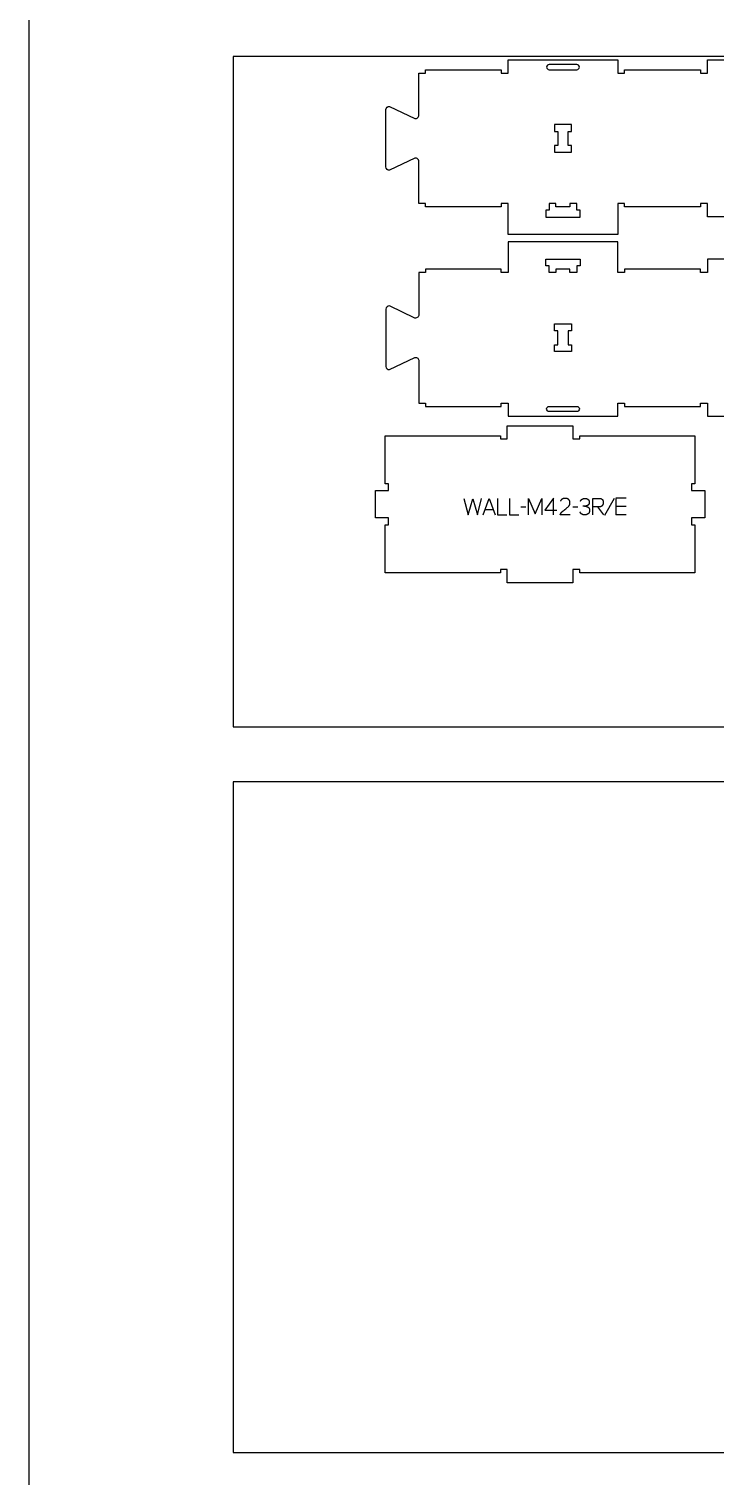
# Model space of a CAD drawing. Extents: x -13885 to -10701, y -43691 to -36097.
# Drawn here: x -13885 to -12636, y -42024 to -39391 of the extents above; entities that cross this region are included whole.
import ezdxf

# ---------------------------------------------------------------- set-up
doc = ezdxf.new("R2010")
doc.units = 0
for name, color, linetype in [('0_SHEET_SPRUCEPLY_2440X122', 1, 'CONTINUOUS'), ('1_ANYTOOL_1MMDEEP_LABELS_S', 2, 'CONTINUOUS'), ('3_ANYTOOL_CUTTHROUGH_INSID', 4, 'CONTINUOUS'), ('4_ANYTOOL_CUTTHROUGH_OUTSI', 5, 'CONTINUOUS'), ('DONOTCUT', 18, 'CONTINUOUS')]:
    doc.layers.add(name, color=color, linetype=linetype)

msp = doc.modelspace()

# ---------------------------------------------------------------- linework, layer by layer
at = {"layer": '0_SHEET_SPRUCEPLY_2440X122'}
for points in [[(-13513.1, -39441.2), (-13513.1, -40661.2), (-11073.1, -40661.2), (-11073.1, -39441.2)], [(-13513.1, -40761.2), (-13513.1, -41981.2), (-11073.1, -41981.2), (-11073.1, -40761.2)]]:
    msp.add_lwpolyline(points, close=True, dxfattribs=at)
at = {"layer": '1_ANYTOOL_1MMDEEP_LABELS_S'}
for points in [[(-13093, -40245.3), (-13085.3, -40275.3), (-13076.9, -40246.2), (-13068.4, -40275.3), (-13060.9, -40245.3)], [(-13058.3, -40275.3), (-13047.4, -40245.3), (-13036.4, -40275.3)], [(-13032.1, -40245.3), (-13032.1, -40275.3), (-13015, -40275.3)], [(-13010.3, -40245.3), (-13010.3, -40275.3), (-12993.2, -40275.3)], [(-12975.4, -40275.3), (-12975.4, -40245.3), (-12963.4, -40273.7), (-12951.4, -40245.4), (-12951.4, -40275.3)], [(-12929.8, -40275.3), (-12929.8, -40245.2), (-12945.8, -40266.6)], [(-12899.6, -40275.2), (-12917.9, -40275.2), (-12917.8, -40274.7), (-12917.7, -40274.5), (-12917.6, -40274.3), (-12917.5, -40274.1), (-12917.4, -40273.9), (-12917.3, -40273.6), (-12917.2, -40273.4), (-12917.1, -40273.2), (-12917, -40273), (-12916.9, -40272.8), (-12916.8, -40272.6), (-12916.7, -40272.4), (-12916.6, -40272.2), (-12916.5, -40272), (-12916.3, -40271.8), (-12916.2, -40271.6), (-12916.1, -40271.4), (-12916, -40271.2), (-12915.8, -40271.1), (-12915.7, -40270.9), (-12915.5, -40270.7), (-12915.4, -40270.5), (-12915.2, -40270.4), (-12915.1, -40270.2), (-12914.9, -40270), (-12914.7, -40269.8), (-12914.6, -40269.7), (-12914.4, -40269.5), (-12914.2, -40269.4), (-12913.9, -40269), (-12912.4, -40267.8), (-12910.9, -40266.6), (-12909.4, -40265.5), (-12907.9, -40264.4), (-12907.1, -40263.8), (-12906.4, -40263.2), (-12905.7, -40262.6), (-12905, -40262.1), (-12904.3, -40261.5), (-12903.7, -40260.9), (-12903, -40260.3), (-12902.4, -40259.6), (-12902.3, -40259.5), (-12902.2, -40259.3), (-12902, -40259.2), (-12901.9, -40259), (-12901.8, -40258.8), (-12901.6, -40258.7), (-12901.5, -40258.5), (-12901.4, -40258.3), (-12901.3, -40258.1), (-12901.2, -40258), (-12901.1, -40257.8), (-12901, -40257.6), (-12900.9, -40257.4), (-12900.8, -40257.2), (-12900.8, -40257.1), (-12900.7, -40256.9), (-12900.6, -40256.7), (-12900.5, -40256.5), (-12900.5, -40256.3), (-12900.4, -40256.1), (-12900.4, -40255.9), (-12900.3, -40255.7), (-12900.3, -40255.5), (-12900.2, -40255.3), (-12900.2, -40255), (-12900.2, -40254.8), (-12900.1, -40254.6), (-12900.1, -40254.4), (-12900.1, -40254.2), (-12900.1, -40254), (-12900.1, -40253.7), (-12900.1, -40253.5), (-12900.1, -40253.3), (-12900.1, -40253), (-12900.1, -40252.8), (-12900.1, -40252.5), (-12900.2, -40252.3), (-12900.2, -40252.1), (-12900.2, -40251.8), (-12900.2, -40251.6), (-12900.3, -40251.4), (-12900.3, -40251.2), (-12900.4, -40251), (-12900.4, -40250.8), (-12900.5, -40250.6), (-12900.6, -40250.4), (-12900.6, -40250.2), (-12900.7, -40250), (-12900.8, -40249.8), (-12900.9, -40249.6), (-12901, -40249.4), (-12901.1, -40249.2), (-12901.2, -40249.1), (-12901.3, -40248.9), (-12901.4, -40248.7), (-12901.5, -40248.6), (-12901.6, -40248.4), (-12901.8, -40248.2), (-12901.9, -40248.1), (-12902, -40247.9), (-12902.2, -40247.8), (-12902.3, -40247.7), (-12902.5, -40247.5), (-12902.6, -40247.4), (-12902.8, -40247.3), (-12902.9, -40247.1), (-12903.1, -40247), (-12903.3, -40246.9), (-12903.4, -40246.8), (-12903.6, -40246.7), (-12903.8, -40246.6), (-12904, -40246.5), (-12904.1, -40246.4), (-12904.3, -40246.3), (-12904.5, -40246.2), (-12904.7, -40246.1), (-12904.9, -40246), (-12905.1, -40245.9), (-12905.3, -40245.9), (-12905.5, -40245.8), (-12905.7, -40245.7), (-12905.9, -40245.7), (-12906.1, -40245.6), (-12906.3, -40245.6), (-12906.5, -40245.5), (-12906.7, -40245.5), (-12906.9, -40245.4), (-12907.2, -40245.4), (-12907.4, -40245.4), (-12907.6, -40245.4), (-12907.8, -40245.3), (-12908.1, -40245.3), (-12908.3, -40245.3), (-12908.5, -40245.3), (-12909, -40245.3), (-12909.4, -40245.3), (-12909.7, -40245.3), (-12910.1, -40245.3), (-12910.4, -40245.4), (-12910.8, -40245.4), (-12911.1, -40245.5), (-12911.4, -40245.5), (-12911.8, -40245.6), (-12912.1, -40245.7), (-12912.2, -40245.7), (-12912.4, -40245.8), (-12912.5, -40245.8), (-12912.7, -40245.9), (-12912.8, -40245.9), (-12913, -40246), (-12913.1, -40246.1), (-12913.3, -40246.1), (-12913.4, -40246.2), (-12913.5, -40246.3), (-12913.7, -40246.3), (-12913.8, -40246.4), (-12913.9, -40246.5), (-12914.1, -40246.6), (-12914.2, -40246.6), (-12914.3, -40246.7), (-12914.5, -40246.8), (-12914.6, -40246.9), (-12914.7, -40247), (-12914.8, -40247.1), (-12915, -40247.2), (-12915.1, -40247.3), (-12915.2, -40247.4), (-12915.3, -40247.5), (-12915.4, -40247.6), (-12915.6, -40247.7), (-12915.7, -40247.8), (-12915.8, -40247.9), (-12915.9, -40248), (-12916, -40248.2), (-12916.1, -40248.3), (-12916.2, -40248.4), (-12916.4, -40248.6), (-12916.6, -40248.9), (-12916.8, -40249.2), (-12917, -40249.5), (-12917.2, -40249.8), (-12917.3, -40250.1), (-12917.5, -40250.4)], [(-12880.9, -40250.2), (-12880.8, -40249.9), (-12880.6, -40249.6), (-12880.4, -40249.3), (-12880.3, -40249.1), (-12880.1, -40248.8), (-12879.9, -40248.5), (-12879.7, -40248.3), (-12879.6, -40248.2), (-12879.5, -40248.1), (-12879.4, -40247.9), (-12879.3, -40247.8), (-12879.2, -40247.7), (-12879.1, -40247.6), (-12879, -40247.5), (-12878.8, -40247.4), (-12878.7, -40247.3), (-12878.6, -40247.2), (-12878.5, -40247.1), (-12878.4, -40247), (-12878.3, -40246.9), (-12878.1, -40246.8), (-12878, -40246.8), (-12877.9, -40246.7), (-12877.8, -40246.6), (-12877.6, -40246.5), (-12877.5, -40246.4), (-12877.4, -40246.4), (-12877.3, -40246.3), (-12877.1, -40246.2), (-12877, -40246.2), (-12876.8, -40246.1), (-12876.7, -40246), (-12876.6, -40246), (-12876.4, -40245.9), (-12876.3, -40245.9), (-12876.1, -40245.8), (-12876, -40245.8), (-12875.8, -40245.7), (-12875.7, -40245.7), (-12875.4, -40245.6), (-12875.1, -40245.5), (-12874.8, -40245.5), (-12874.4, -40245.4), (-12874.1, -40245.4), (-12873.8, -40245.3), (-12873.4, -40245.3), (-12873.1, -40245.3), (-12872.7, -40245.3), (-12872.5, -40245.3), (-12872.3, -40245.3), (-12872.1, -40245.3), (-12871.9, -40245.3), (-12871.7, -40245.3), (-12871.5, -40245.3), (-12871.3, -40245.4), (-12871.1, -40245.4), (-12870.9, -40245.4), (-12870.8, -40245.5), (-12870.6, -40245.5), (-12870.4, -40245.5), (-12870.2, -40245.6), (-12870, -40245.6), (-12869.8, -40245.7), (-12869.7, -40245.8), (-12869.5, -40245.8), (-12869.3, -40245.9), (-12869.2, -40245.9), (-12869, -40246), (-12868.8, -40246.1), (-12868.7, -40246.2), (-12868.5, -40246.3), (-12868.4, -40246.3), (-12868.2, -40246.4), (-12868.1, -40246.5), (-12867.9, -40246.6), (-12867.8, -40246.7), (-12867.6, -40246.8), (-12867.5, -40246.9), (-12867.4, -40247.1), (-12867.2, -40247.2), (-12867.1, -40247.3), (-12867, -40247.4), (-12866.9, -40247.5), (-12866.7, -40247.7), (-12866.6, -40247.8), (-12866.5, -40247.9), (-12866.4, -40248.1), (-12866.3, -40248.2), (-12866.2, -40248.4), (-12866.1, -40248.5), (-12866, -40248.7), (-12866, -40248.8), (-12865.9, -40249), (-12865.8, -40249.1), (-12865.7, -40249.3), (-12865.7, -40249.4), (-12865.6, -40249.6), (-12865.5, -40249.8), (-12865.5, -40250), (-12865.4, -40250.1), (-12865.4, -40250.3), (-12865.3, -40250.5), (-12865.3, -40250.7), (-12865.3, -40250.9), (-12865.2, -40251.1), (-12865.2, -40251.3), (-12865.2, -40251.5), (-12865.2, -40251.7), (-12865.2, -40251.9), (-12865.2, -40252.1), (-12865.2, -40252.3), (-12865.2, -40252.9), (-12865.2, -40253.2), (-12865.2, -40253.5), (-12865.2, -40253.8), (-12865.3, -40254.1), (-12865.3, -40254.3), (-12865.3, -40254.4), (-12865.4, -40254.6), (-12865.4, -40254.7), (-12865.4, -40254.8), (-12865.4, -40255), (-12865.5, -40255.1), (-12865.5, -40255.2), (-12865.6, -40255.4), (-12865.6, -40255.5), (-12865.7, -40255.6), (-12865.7, -40255.7), (-12865.8, -40255.8), (-12865.8, -40256), (-12865.9, -40256.1), (-12865.9, -40256.2), (-12866, -40256.3), (-12866, -40256.4), (-12866.1, -40256.5), (-12866.2, -40256.6), (-12866.2, -40256.7), (-12866.3, -40256.8), (-12866.5, -40256.9), (-12866.6, -40257.1), (-12866.8, -40257.3), (-12866.9, -40257.4), (-12867, -40257.5), (-12867.1, -40257.6), (-12867.2, -40257.7), (-12867.3, -40257.7), (-12867.3, -40257.8), (-12867.4, -40257.9), (-12867.5, -40257.9), (-12867.6, -40258), (-12867.7, -40258.1), (-12867.8, -40258.1), (-12867.9, -40258.2), (-12868, -40258.3), (-12868.1, -40258.3), (-12868.2, -40258.4), (-12868.3, -40258.4), (-12868.4, -40258.5), (-12868.5, -40258.5), (-12868.6, -40258.6), (-12868.7, -40258.6), (-12868.8, -40258.7), (-12868.9, -40258.7), (-12869, -40258.7), (-12869.2, -40258.8), (-12869.4, -40258.9), (-12869.6, -40259), (-12869.8, -40259), (-12870.1, -40259.1), (-12870.3, -40259.1), (-12870.5, -40259.2), (-12870.7, -40259.2), (-12871, -40259.3), (-12871.2, -40259.3), (-12871.4, -40259.4), (-12871.7, -40259.4), (-12871.9, -40259.4), (-12872.2, -40259.4), (-12872.4, -40259.4), (-12872.6, -40259.5), (-12872.9, -40259.5), (-12876.6, -40259.5)], [(-12858.8, -40275.3), (-12858.8, -40245.3), (-12847.5, -40245.3), (-12847, -40245.3), (-12846.5, -40245.3), (-12846.3, -40245.3), (-12846, -40245.4), (-12845.8, -40245.4), (-12845.6, -40245.4), (-12845.4, -40245.4), (-12845.2, -40245.5), (-12845, -40245.5), (-12844.8, -40245.6), (-12844.6, -40245.6), (-12844.4, -40245.7), (-12844.2, -40245.7), (-12844, -40245.8), (-12843.8, -40245.8), (-12843.6, -40245.9), (-12843.4, -40246), (-12843.3, -40246), (-12843.1, -40246.1), (-12842.9, -40246.2), (-12842.8, -40246.3), (-12842.6, -40246.4), (-12842.4, -40246.5), (-12842.3, -40246.6), (-12842.2, -40246.7), (-12842, -40246.8), (-12841.9, -40246.9), (-12841.7, -40247), (-12841.6, -40247.1), (-12841.5, -40247.2), (-12841.4, -40247.4), (-12841.2, -40247.5), (-12841.1, -40247.6), (-12841, -40247.8), (-12840.9, -40247.9), (-12840.8, -40248), (-12840.7, -40248.2), (-12840.6, -40248.3), (-12840.5, -40248.5), (-12840.4, -40248.7), (-12840.3, -40248.8), (-12840.3, -40249), (-12840.2, -40249.2), (-12840.1, -40249.3), (-12840.1, -40249.5), (-12840, -40249.7), (-12839.9, -40249.9), (-12839.9, -40250.1), (-12839.8, -40250.3), (-12839.8, -40250.5), (-12839.7, -40250.7), (-12839.7, -40250.9), (-12839.6, -40251.1), (-12839.6, -40251.3), (-12839.6, -40251.5), (-12839.6, -40251.7), (-12839.5, -40251.9), (-12839.5, -40252.2), (-12839.5, -40252.6), (-12839.5, -40253.1), (-12839.5, -40253.3), (-12839.5, -40253.5), (-12839.5, -40253.7), (-12839.5, -40253.8), (-12839.5, -40254), (-12839.6, -40254.2), (-12839.6, -40254.3), (-12839.6, -40254.5), (-12839.6, -40254.7), (-12839.7, -40254.8), (-12839.7, -40255), (-12839.7, -40255.2), (-12839.8, -40255.3), (-12839.8, -40255.5), (-12839.9, -40255.7), (-12839.9, -40255.8), (-12840, -40256), (-12840.1, -40256.2), (-12840.1, -40256.3), (-12840.2, -40256.5), (-12840.3, -40256.6), (-12840.3, -40256.8), (-12840.4, -40256.9), (-12840.5, -40257.1), (-12840.6, -40257.3), (-12840.7, -40257.4), (-12840.8, -40257.6), (-12840.9, -40257.7), (-12840.9, -40257.9), (-12841.1, -40258), (-12841.2, -40258.2), (-12841.3, -40258.3), (-12841.4, -40258.5), (-12841.5, -40258.6), (-12841.6, -40258.7), (-12841.7, -40258.9), (-12841.9, -40259), (-12842, -40259.1), (-12842.1, -40259.2), (-12842.2, -40259.3), (-12842.4, -40259.5), (-12842.5, -40259.6), (-12842.6, -40259.7), (-12842.8, -40259.8), (-12842.9, -40259.9), (-12843.1, -40259.9), (-12843.2, -40260), (-12843.4, -40260.1), (-12843.5, -40260.2), (-12843.7, -40260.2), (-12843.8, -40260.3), (-12844, -40260.4), (-12844.1, -40260.4), (-12844.3, -40260.5), (-12844.5, -40260.5), (-12844.6, -40260.6), (-12844.8, -40260.6), (-12845, -40260.6), (-12845.1, -40260.7), (-12845.3, -40260.7), (-12845.5, -40260.7), (-12845.7, -40260.7), (-12845.9, -40260.7), (-12847.8, -40260.8), (-12849.8, -40260.8), (-12858.8, -40260.8)], [(-12819.9, -40245.8), (-12837, -40276.5)], [(-12798.1, -40245), (-12816.4, -40245)], [(-12816.4, -40245.3), (-12816.4, -40275.3)], [(-13054.8, -40265.7), (-13039.9, -40265.7)], [(-12980.5, -40261.4), (-12989.3, -40261.5)], [(-12945.8, -40266.6), (-12924, -40266.6)], [(-12885.9, -40261.4), (-12894.7, -40261.5)], [(-12873.8, -40259.5), (-12873.4, -40259.5), (-12872.9, -40259.6), (-12872.5, -40259.6), (-12872.1, -40259.7), (-12871.7, -40259.8), (-12871.3, -40259.8), (-12870.8, -40259.9), (-12870.4, -40260), (-12870, -40260.1), (-12869.6, -40260.3), (-12869.2, -40260.4), (-12868.9, -40260.6), (-12868.5, -40260.7), (-12868.1, -40260.9), (-12867.7, -40261.1), (-12867.3, -40261.2), (-12867.2, -40261.3), (-12867, -40261.5), (-12866.9, -40261.5), (-12866.8, -40261.6), (-12866.7, -40261.6), (-12866.7, -40261.7), (-12866.6, -40261.7), (-12866.5, -40261.8), (-12866.4, -40261.9), (-12866.3, -40261.9), (-12866.3, -40262), (-12866.2, -40262), (-12866.1, -40262.1), (-12866.1, -40262.2), (-12866, -40262.3), (-12865.9, -40262.3), (-12865.9, -40262.4), (-12865.8, -40262.5), (-12865.7, -40262.5), (-12865.7, -40262.6), (-12865.6, -40262.7), (-12865.5, -40262.8), (-12865.5, -40262.8), (-12865.4, -40262.9), (-12865.4, -40263), (-12865.3, -40263.1), (-12865.3, -40263.2), (-12865.2, -40263.3), (-12865.2, -40263.3), (-12865.1, -40263.4), (-12865.1, -40263.5), (-12865, -40263.6), (-12865, -40263.7), (-12865, -40263.8), (-12864.9, -40263.9), (-12864.9, -40264), (-12864.8, -40264.2), (-12864.7, -40264.4), (-12864.7, -40264.6), (-12864.6, -40264.8), (-12864.6, -40265), (-12864.5, -40265.2), (-12864.5, -40265.4), (-12864.5, -40265.6), (-12864.4, -40265.9), (-12864.4, -40266.1), (-12864.4, -40266.3), (-12864.4, -40266.6), (-12864.4, -40266.8), (-12864.4, -40267.1), (-12864.4, -40267.4), (-12864.4, -40267.7), (-12864.4, -40267.9), (-12864.4, -40268.2), (-12864.5, -40268.4), (-12864.5, -40268.7), (-12864.5, -40268.9), (-12864.6, -40269.2), (-12864.6, -40269.4), (-12864.7, -40269.6), (-12864.7, -40269.9), (-12864.8, -40270.1), (-12864.9, -40270.3), (-12864.9, -40270.5), (-12865, -40270.7), (-12865.1, -40270.9), (-12865.2, -40271.1), (-12865.3, -40271.3), (-12865.4, -40271.5), (-12865.5, -40271.7), (-12865.6, -40271.8), (-12865.7, -40272), (-12865.8, -40272.2), (-12865.9, -40272.3), (-12866, -40272.5), (-12866.2, -40272.6), (-12866.2, -40272.7), (-12866.3, -40272.8), (-12866.4, -40272.8), (-12866.4, -40272.9), (-12866.5, -40273), (-12866.6, -40273.1), (-12866.6, -40273.1), (-12866.7, -40273.2), (-12866.9, -40273.3), (-12867, -40273.4), (-12867.2, -40273.5), (-12867.4, -40273.7), (-12867.5, -40273.8), (-12867.7, -40273.9), (-12867.9, -40274), (-12868, -40274.1), (-12868.2, -40274.2), (-12868.4, -40274.3), (-12868.6, -40274.3), (-12868.8, -40274.4), (-12869, -40274.5), (-12869.2, -40274.6), (-12869.4, -40274.7), (-12869.6, -40274.7), (-12869.8, -40274.8), (-12870, -40274.8), (-12870.2, -40274.9), (-12870.5, -40275), (-12870.7, -40275), (-12870.9, -40275), (-12871.1, -40275.1), (-12871.4, -40275.1), (-12871.6, -40275.2), (-12872.1, -40275.2), (-12872.6, -40275.3), (-12873.1, -40275.3), (-12873.6, -40275.3), (-12874, -40275.3), (-12874.4, -40275.3), (-12874.8, -40275.2), (-12875.1, -40275.2), (-12875.5, -40275.1), (-12875.7, -40275.1), (-12875.8, -40275.1), (-12876, -40275), (-12876.2, -40275), (-12876.3, -40275), (-12876.5, -40274.9), (-12876.6, -40274.9), (-12876.8, -40274.8), (-12877, -40274.8), (-12877.1, -40274.7), (-12877.3, -40274.7), (-12877.4, -40274.6), (-12877.6, -40274.5), (-12877.7, -40274.5), (-12877.9, -40274.4), (-12878, -40274.3), (-12878.2, -40274.3), (-12878.3, -40274.2), (-12878.4, -40274.1), (-12878.6, -40274), (-12878.7, -40273.9), (-12878.8, -40273.9), (-12879, -40273.8), (-12879.1, -40273.7), (-12879.2, -40273.6), (-12879.3, -40273.5), (-12879.5, -40273.4), (-12879.6, -40273.3), (-12879.7, -40273.2), (-12879.8, -40273.1), (-12879.9, -40272.9), (-12880, -40272.8), (-12880.2, -40272.7), (-12880.3, -40272.6), (-12880.4, -40272.5), (-12880.5, -40272.3), (-12880.6, -40272.2), (-12880.7, -40272.1), (-12880.8, -40271.9), (-12880.9, -40271.8), (-12881, -40271.7), (-12881.1, -40271.5), (-12881.2, -40271.4), (-12881.3, -40271.2), (-12881.4, -40270.9), (-12881.6, -40270.6), (-12881.8, -40270.3), (-12881.9, -40269.9), (-12882, -40269.6)], [(-12849.8, -40260.8), (-12839.4, -40275.3)], [(-12798.1, -40260), (-12816.4, -40260)], [(-12798.1, -40275), (-12816.4, -40275)]]:
    msp.add_lwpolyline(points, dxfattribs=at)
at = {"layer": '3_ANYTOOL_CUTTHROUGH_INSID', "color": 4}
for points in [[(-12887.8, -39456), (-12937.8, -39456, 1), (-12937.8, -39465.5), (-12887.8, -39465.5, 1)], [(-12887.8, -40087.4), (-12937.8, -40087.4, -1), (-12937.8, -40077.9), (-12887.8, -40077.9, -1)]]:
    msp.add_lwpolyline(points, format="xyb", close=True, dxfattribs=at)
for points in [[(-12903.6, -39603.1), (-12903.6, -39577.6), (-12897.6, -39577.6), (-12897.6, -39565.1), (-12928.1, -39565.1), (-12928.1, -39577.6), (-12922.1, -39577.6), (-12922.1, -39603.1), (-12928.1, -39603.1), (-12928.1, -39615.6), (-12897.6, -39615.6), (-12897.6, -39603.1)], [(-12925.6, -39715), (-12925.6, -39709), (-12938.1, -39709), (-12938.1, -39721), (-12944.1, -39721), (-12944.1, -39733.5), (-12881.6, -39733.5), (-12881.6, -39721), (-12887.6, -39721), (-12887.6, -39709), (-12900.1, -39709), (-12900.1, -39715)], [(-12925.6, -39828.4), (-12925.6, -39834.4), (-12938.1, -39834.4), (-12938.1, -39822.4), (-12944.1, -39822.4), (-12944.1, -39809.9), (-12881.6, -39809.9), (-12881.6, -39822.4), (-12887.6, -39822.4), (-12887.6, -39834.4), (-12900.1, -39834.4), (-12900.1, -39828.4)], [(-12903.6, -39940.3), (-12903.6, -39965.8), (-12897.6, -39965.8), (-12897.6, -39978.3), (-12928.1, -39978.3), (-12928.1, -39965.8), (-12922.1, -39965.8), (-12922.1, -39940.3), (-12928.1, -39940.3), (-12928.1, -39927.8), (-12897.6, -39927.8), (-12897.6, -39940.3)]]:
    msp.add_lwpolyline(points, close=True, dxfattribs=at)
at = {"layer": '4_ANYTOOL_CUTTHROUGH_OUTSI', "color": 5}
for points in [[(-12575.6, -39733), (-12650.1, -39733), (-12650.1, -39709), (-12662.6, -39709), (-12662.6, -39715), (-12800.6, -39715), (-12800.6, -39709), (-12813.1, -39709), (-12813.1, -39765), (-13012.6, -39765), (-13012.6, -39709), (-13025.1, -39709), (-13025.1, -39715), (-13163.1, -39715), (-13163.1, -39709), (-13175.1, -39709), (-13175.1, -39632.3), (-13175.1, -39632.3, 0.463455), (-13182.4, -39626.2), (-13182.4, -39626.2), (-13182.4, -39626.2), (-13228.4, -39648.1), (-13228.4, -39648.1, -0.461625), (-13235.1, -39642.4), (-13235.1, -39538.1, -0.461625), (-13228.4, -39532.5), (-13182.4, -39554.3), (-13182.4, -39554.3), (-13182.4, -39554.3, 0.463455), (-13175.1, -39548.2), (-13175.1, -39471.5), (-13163.1, -39471.5), (-13163.1, -39465.5), (-13025.1, -39465.5), (-13025.1, -39471.5), (-13012.6, -39471.5), (-13012.6, -39471.3), (-13012.6, -39447.5), (-12813.1, -39447.5), (-12813.1, -39471.5), (-12800.6, -39471.5), (-12800.6, -39465.5), (-12662.6, -39465.5), (-12662.6, -39471.5), (-12650.1, -39471.5), (-12650.1, -39447.5), (-12575.6, -39447.5)], [(-12575.6, -39810.4), (-12650.1, -39810.4), (-12650.1, -39834.4), (-12662.6, -39834.4), (-12662.6, -39828.4), (-12800.6, -39828.4), (-12800.6, -39834.4), (-12813.1, -39834.4), (-12813.1, -39778.4), (-13012.6, -39778.4), (-13012.6, -39834.4), (-13025.1, -39834.4), (-13025.1, -39828.4), (-13163.1, -39828.4), (-13163.1, -39834.4), (-13175.1, -39834.4), (-13175.1, -39911), (-13175.1, -39911, -0.463455), (-13182.4, -39917.2), (-13182.4, -39917.2), (-13182.4, -39917.2), (-13228.4, -39895.3), (-13228.4, -39895.3, 0.461625), (-13235.1, -39901), (-13235.1, -40005.2, 0.461625), (-13228.4, -40010.9), (-13182.4, -39989), (-13182.4, -39989), (-13182.4, -39989, -0.463455), (-13175.1, -39995.2), (-13175.1, -40071.9), (-13163.1, -40071.9), (-13163.1, -40077.9), (-13025.1, -40077.9), (-13025.1, -40071.9), (-13012.6, -40071.9), (-13012.6, -40095.9), (-12813.1, -40095.9), (-12813.1, -40071.9), (-12800.6, -40071.9), (-12800.6, -40077.9), (-12662.6, -40077.9), (-12662.6, -40071.9), (-12650.1, -40071.9), (-12650.1, -40095.9), (-12575.6, -40095.9)]]:
    msp.add_lwpolyline(points, format="xyb", dxfattribs=at)
msp.add_lwpolyline([(-12882.3, -40131.3), (-12672.8, -40131.3), (-12672.8, -40218.8), (-12678.8, -40218.8), (-12678.8, -40231.3), (-12654.8, -40231.3), (-12654.8, -40280.8), (-12678.8, -40280.8), (-12678.8, -40293.3), (-12672.8, -40293.3), (-12672.8, -40380.8), (-12882.3, -40380.8), (-12882.3, -40374.8), (-12894.8, -40374.8), (-12894.8, -40398.8), (-13014.3, -40398.8), (-13014.3, -40374.8), (-13026.8, -40374.8), (-13026.8, -40380.8), (-13236.3, -40380.8), (-13236.3, -40293.3), (-13230.3, -40293.3), (-13230.3, -40280.8), (-13254.3, -40280.8), (-13254.3, -40231.3), (-13230.3, -40231.3), (-13230.3, -40218.8), (-13236.3, -40218.8), (-13236.3, -40131.3), (-13026.8, -40131.3), (-13026.8, -40137.3), (-13014.3, -40137.3), (-13014.3, -40113.3), (-12894.8, -40113.3), (-12894.8, -40137.3), (-12882.3, -40137.3)], close=True, dxfattribs=at)
at = {"layer": 'DONOTCUT'}
msp.add_lwpolyline([(-13884.8, -43690.7), (-10701.4, -43690.7), (-10701.4, -36097.2), (-13884.8, -36097.2)], close=True, dxfattribs=at)

doc.saveas('drawing.dxf')
